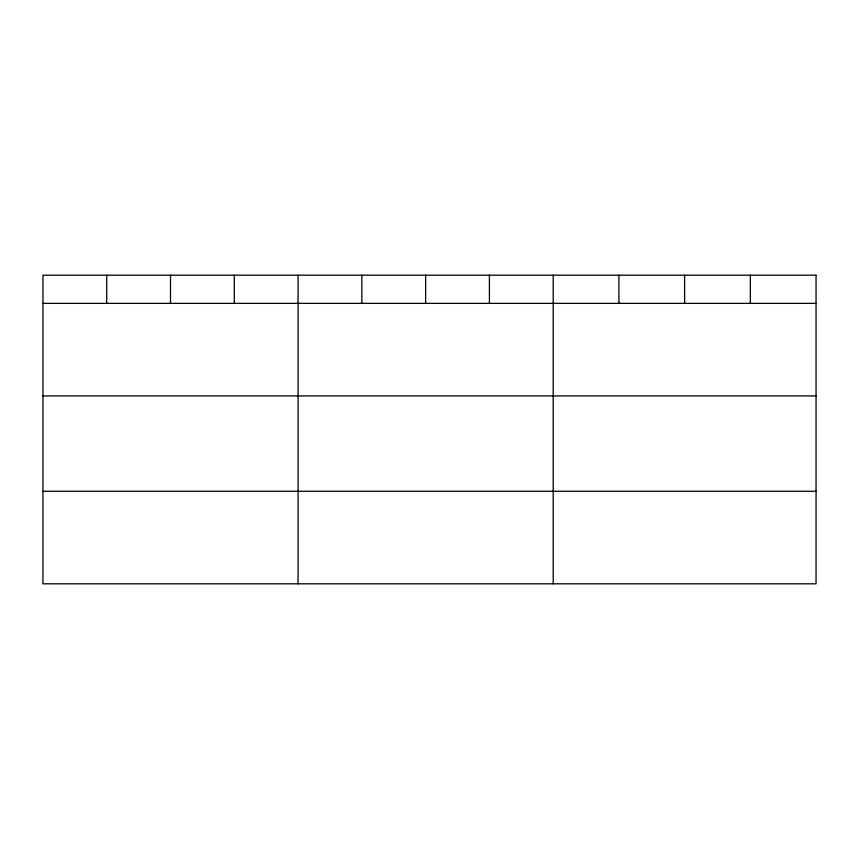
<?xml version="1.0" encoding="UTF-8"?>
<svg xmlns="http://www.w3.org/2000/svg" width="859" height="859" viewBox="0 0 859 859"><rect width="100%" height="100%" fill="white"/><g stroke="black" fill="none" stroke-linecap="round" stroke-linejoin="round"><path stroke-width="1.29" d="M42.95 303.367L816.05 303.367M42.95 395.913L816.05 395.913M42.95 491.262L816.05 491.262M750.336 275.191L750.336 303.367M684.623 275.191L684.623 303.367M618.909 275.191L618.909 303.367M553.196 275.191L553.196 583.809M489.415 275.191L489.415 303.367M425.634 275.191L425.634 303.367M361.854 275.191L361.854 303.367M298.073 275.191L298.073 583.809M234.292 275.191L234.292 303.367M170.512 275.191L170.512 303.367M106.731 275.191L106.731 303.367M816.05 275.191L42.95 275.191L42.95 583.809L816.05 583.809L816.05 275.191"/></g></svg>
